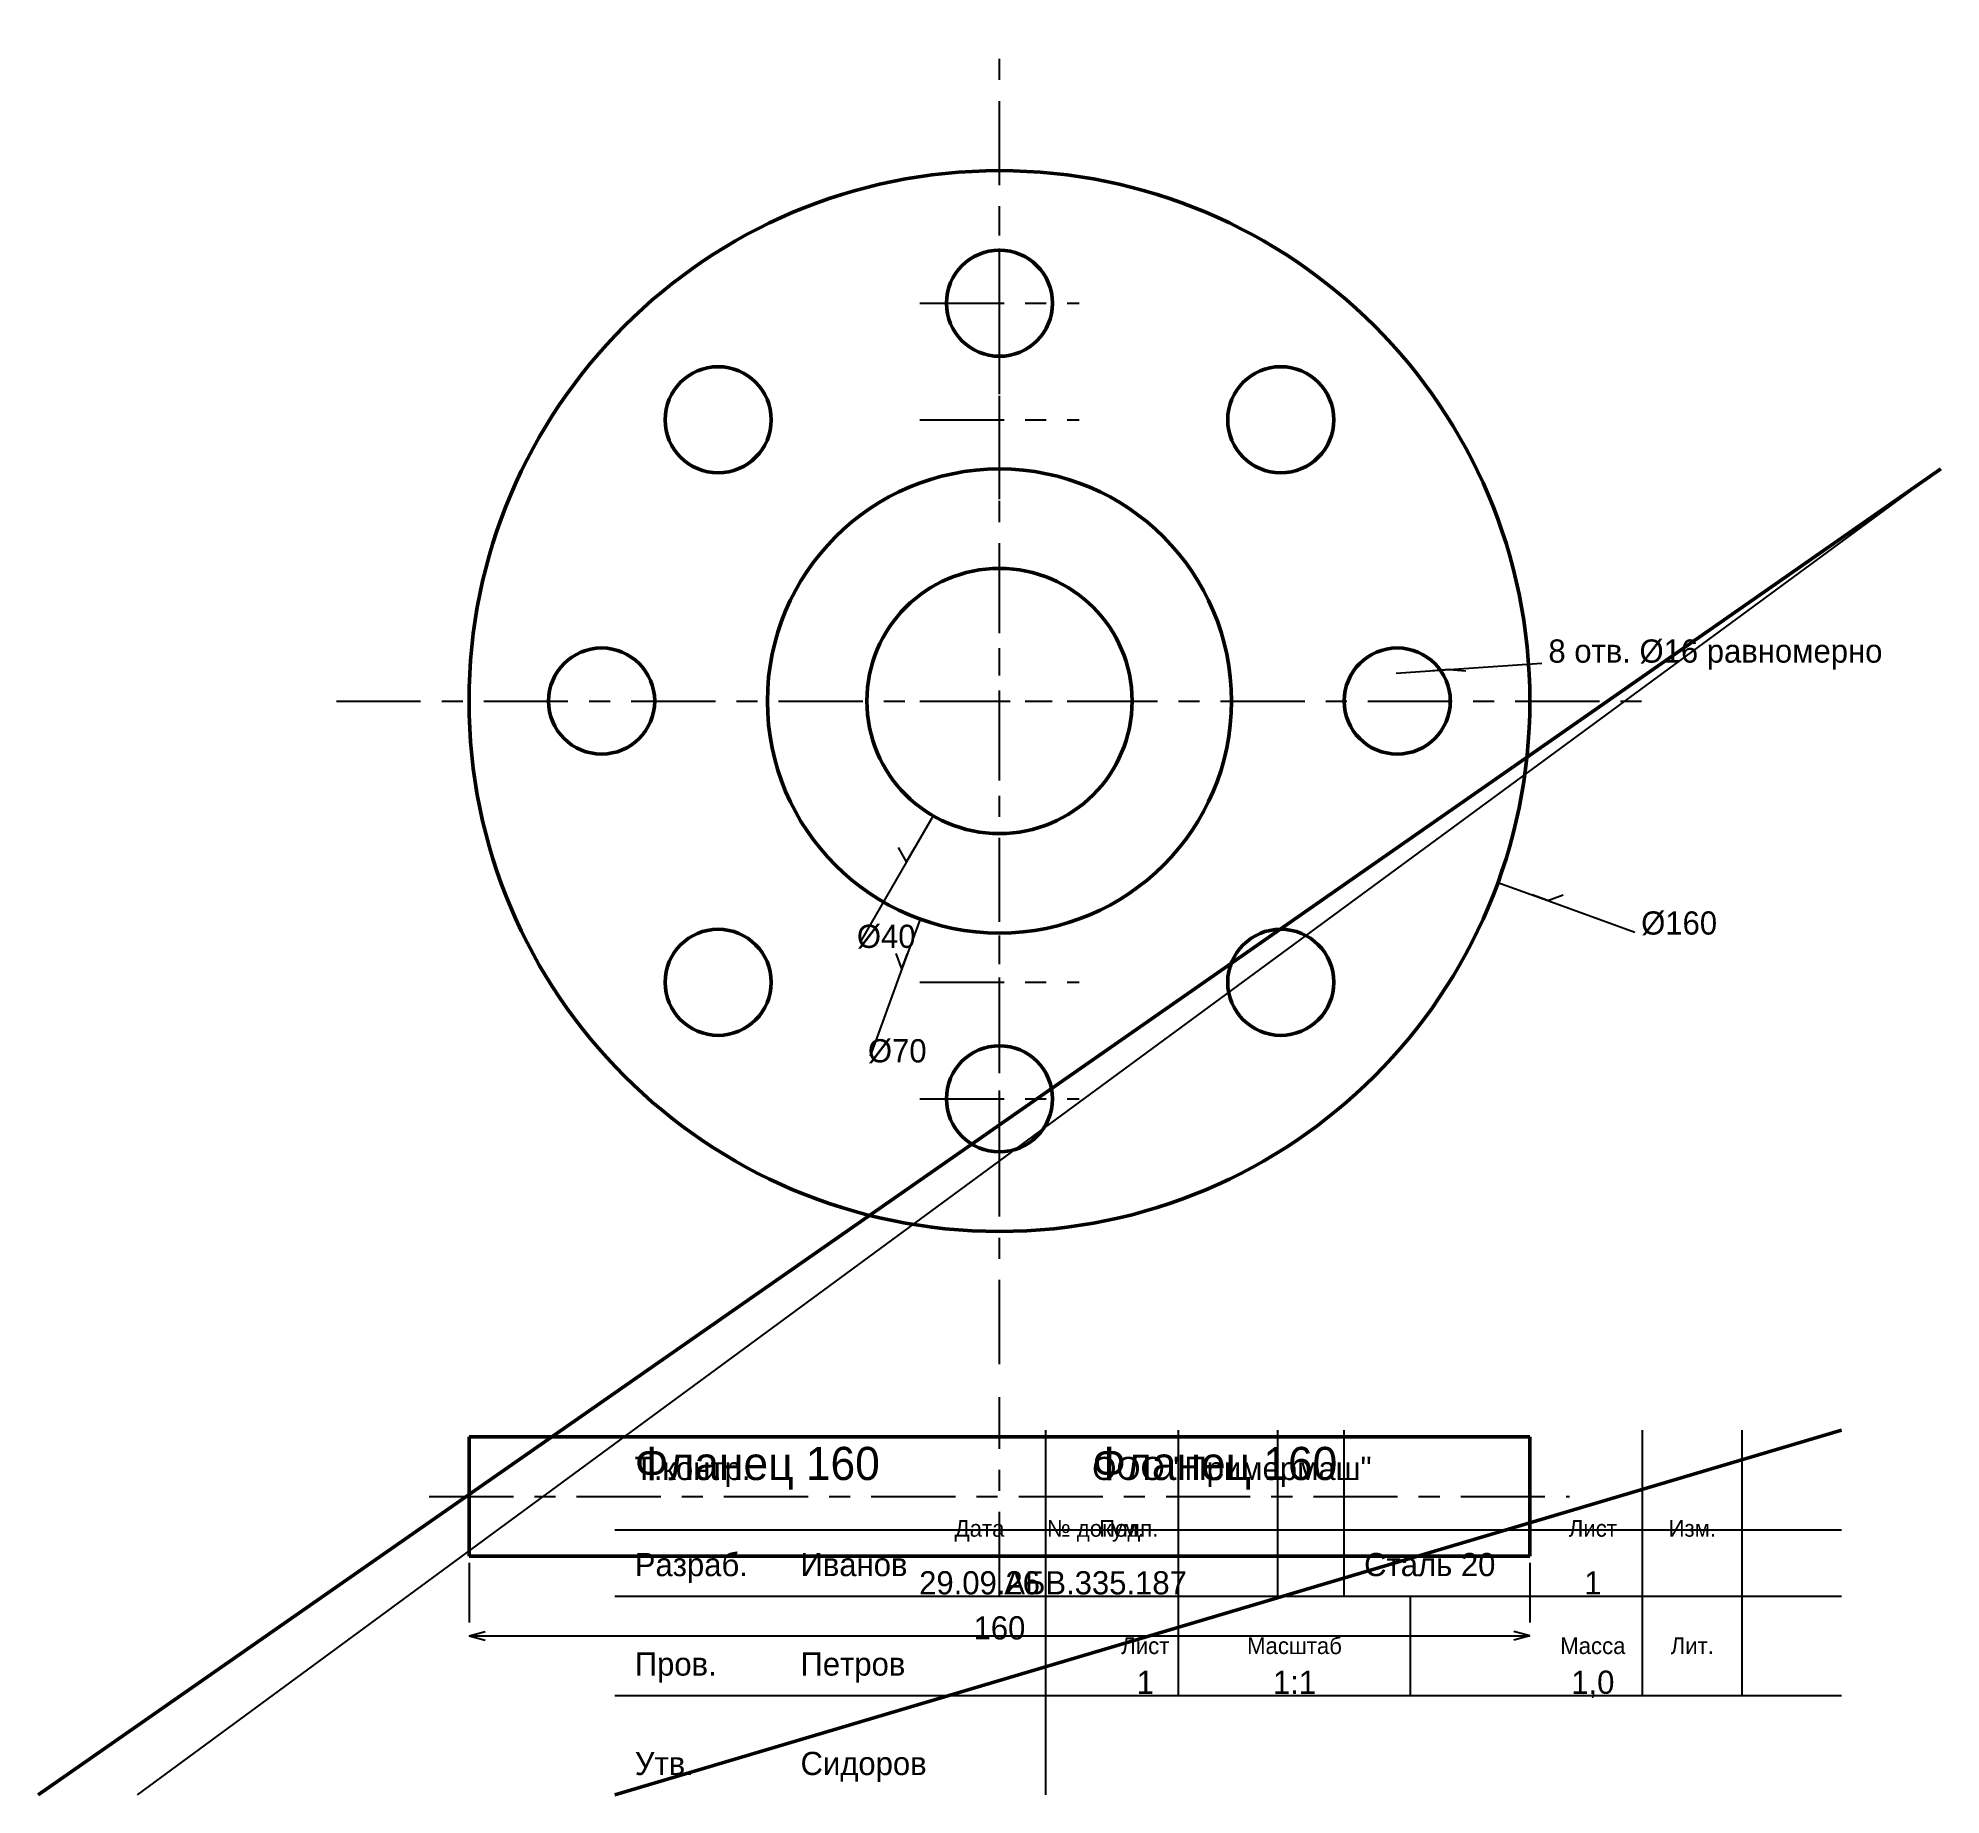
# Model space of a CAD drawing. Header units: millimetres. Extents: x 5 to 292, y 5 to 270.
import ezdxf
from ezdxf.enums import TextEntityAlignment as Align

# ---------------------------------------------------------------- set-up
doc = ezdxf.new("R2010")
doc.units = ezdxf.units.MM
doc.linetypes.add('CENTER', pattern=[22.225, 12.7, -3.175, 3.175, -3.175])
doc.linetypes.add('DASHED', pattern=[9, 6, -3])
for name, color, linetype, lineweight in [('AXIS', 7, 'CENTER', 25), ('DIMS', 7, 'CONTINUOUS', 25), ('MAIN', 7, 'CONTINUOUS', 50), ('TEXT', 7, 'CONTINUOUS', 25), ('THIN', 7, 'CONTINUOUS', 25)]:
    doc.layers.add(name, color=color, linetype=linetype, lineweight=lineweight)

msp = doc.modelspace()

# ---------------------------------------------------------------- linework, layer by layer
at = {"layer": 'AXIS', "linetype": 'CENTER', "lineweight": 25}
for p, q in [((150, 70), (150, 270)), ((150, 218), (150, 242)), ((138, 230), (162, 230)), ((150, 200.426), (150, 224.426)), ((150, 200.426), (150, 224.426)), ((138, 212.426), (162, 212.426)), ((138, 212.426), (162, 212.426)), ((150, 158), (150, 182)), ((150, 158), (150, 182)), ((50, 170), (250, 170)), ((138, 170), (162, 170)), ((138, 170), (162, 170)), ((150, 115.574), (150, 139.574)), ((150, 115.574), (150, 139.574)), ((138, 127.574), (162, 127.574)), ((138, 127.574), (162, 127.574)), ((150, 98), (150, 122)), ((138, 110), (162, 110)), ((150, 35), (150, 65)), ((64, 50), (236, 50))]:
    msp.add_line(p, q, dxfattribs=at)
at = {"layer": 'DIMS', "linetype": 'CONTINUOUS', "lineweight": 25}
for p, q in [((217.834, 174.743), (231.8, 175.72)), ((209.854, 174.185), (217.834, 174.743)), ((217.834, 174.743), (215.34, 174.569)), ((217.834, 174.743), (220.328, 174.569)), ((140, 152.679), (136, 145.751)), ((136, 145.751), (134.75, 147.916)), ((136, 145.751), (137.25, 147.916)), ((136, 145.751), (129, 133.627)), ((225.175, 142.638), (232.693, 139.902)), ((232.693, 139.902), (230.344, 140.757)), ((232.693, 139.902), (235.042, 140.757)), ((232.693, 139.902), (245.849, 135.114)), ((138.029, 137.111), (135.293, 129.593)), ((135.293, 129.593), (130.505, 116.438)), ((135.293, 129.593), (134.438, 131.942)), ((135.293, 129.593), (136.148, 131.942)), ((70, 40), (70, 31)), ((230, 40), (230, 31)), ((70, 29), (72.415, 29.647)), ((70, 29), (230, 29)), ((70, 29), (72.415, 28.353)), ((230, 29), (227.585, 29.647)), ((230, 29), (227.585, 28.353))]:
    msp.add_line(p, q, dxfattribs=at)
at = {"layer": 'MAIN', "linetype": 'CONTINUOUS', "lineweight": 50}
for p, q in [((5, 5), (292, 205)), ((70, 59), (230, 59)), ((70, 41), (70, 59)), ((92, 5), (277, 60)), ((230, 41), (230, 59)), ((70, 41), (230, 41))]:
    msp.add_line(p, q, dxfattribs=at)
for centre, radius in [((150, 170), 80), ((150, 230), 8), ((107.574, 212.426), 8), ((192.426, 212.426), 8), ((150, 170), 35), ((150, 170), 20), ((90, 170), 8), ((210, 170), 8), ((107.574, 127.574), 8), ((192.426, 127.574), 8), ((150, 110), 8)]:
    msp.add_circle(centre, radius, dxfattribs=at)
at = {"layer": 'THIN', "linetype": 'CONTINUOUS', "lineweight": 25}
for p, q in [((20, 5), (292, 205)), ((157, 5), (157, 60)), ((177, 35), (177, 60)), ((192, 35), (192, 60)), ((202, 35), (202, 60)), ((247, 35), (247, 60)), ((262, 35), (262, 60)), ((92, 45), (277, 45)), ((92, 35), (277, 35)), ((177, 20), (177, 35)), ((212, 20), (212, 35)), ((247, 20), (247, 35)), ((262, 20), (262, 35)), ((92, 20), (277, 20))]:
    msp.add_line(p, q, dxfattribs=at)
at = {"layer": 'THIN', "linetype": 'DASHED', "lineweight": 25}
for p, q in [((70, 41), (80, 41)), ((220, 41), (230, 41))]:
    msp.add_line(p, q, dxfattribs=at)

# ---------------------------------------------------------------- texts
at = {"layer": 'DIMS', "linetype": 'CONTINUOUS', "lineweight": 25}
for s, p in [('8 отв. %%c16 равномерно', (232.798, 175.79)), ('%%c160', (246.788, 134.772)), ('%%c40', (128.5, 132.761)), ('%%c70', (130.163, 115.498))]:
    msp.add_text(s, height=3.5, dxfattribs=at).set_placement(p)
msp.add_text('160', height=3.5, dxfattribs=at).set_placement((150, 30.2), align=Align.MIDDLE_CENTER)
at = {"layer": 'TEXT', "linetype": 'CONTINUOUS', "lineweight": 25}
for s, height, p in [('Фланец 160', 5, (95, 52.5)), ('Фланец 160', 5, (164, 52.5)), ('Т.контр.', 3.5, (95, 52.5)), ('ООО "Примермаш"', 3.5, (164, 52.5)), ('Разраб.', 3.5, (95, 38)), ('Иванов', 3.5, (120, 38)), ('Сталь 20', 3.5, (205, 38)), ('Пров.', 3.5, (95, 23)), ('Петров', 3.5, (120, 23)), ('Утв.', 3.5, (95, 8)), ('Сидоров', 3.5, (120, 8))]:
    msp.add_text(s, height=height, dxfattribs=at).set_placement(p)
for s, height, p in [('Дата', 2.5, (147, 45.2)), ('№ докум.', 2.5, (164.5, 45.2)), ('Подп.', 2.5, (169.5, 45.2)), ('Лист', 2.5, (239.5, 45.2)), ('Изм.', 2.5, (254.5, 45.2)), ('29.09.26', 3.5, (147, 37)), ('АБВ.335.187', 3.5, (164.5, 37)), ('1', 3.5, (239.5, 37)), ('Лист', 2.5, (172, 27.5)), ('Масштаб', 2.5, (194.5, 27.5)), ('Масса', 2.5, (239.5, 27.5)), ('Лит.', 2.5, (254.5, 27.5)), ('1', 3.5, (172, 22)), ('1:1', 3.5, (194.5, 22)), ('1,0', 3.5, (239.5, 22))]:
    msp.add_text(s, height=height, dxfattribs=at).set_placement(p, align=Align.MIDDLE_CENTER)

doc.saveas('drawing.dxf')
